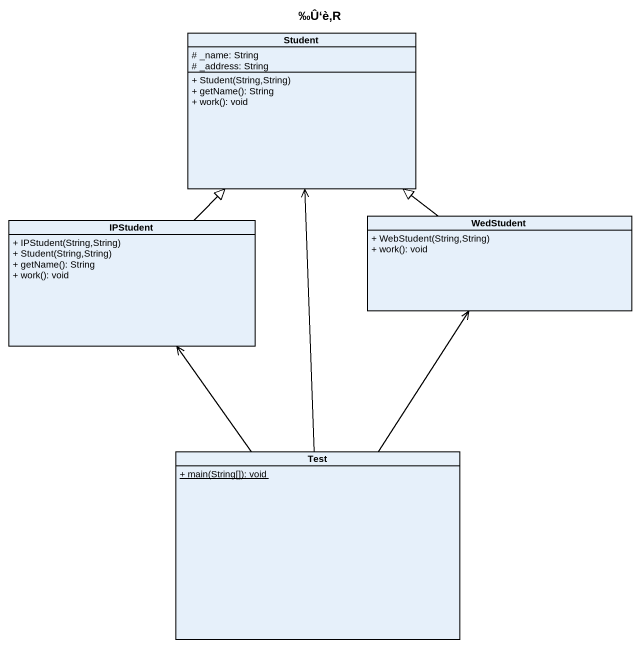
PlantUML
@startuml
title ‰Û‘è‚R
hide circle
hide empty members
skinparam classAttributeIconSize 0
class Student {
  # _name: String
  # _address: String
  + Student(String,String)
  + getName(): String
  + work(): void
}
class IPStudent {
  + IPStudent(String,String)
  + Student(String,String)
  + getName(): String
  + work(): void
}
class WedStudent {
  + WebStudent(String,String)
  + work(): void
}
class Test {
  {static} + main(String[]): void
}
IPStudent -up-|> Student
WedStudent -up-|> Student
Test -up-> Student
Test -up-> IPStudent
Test -up-> WedStudent
@enduml
